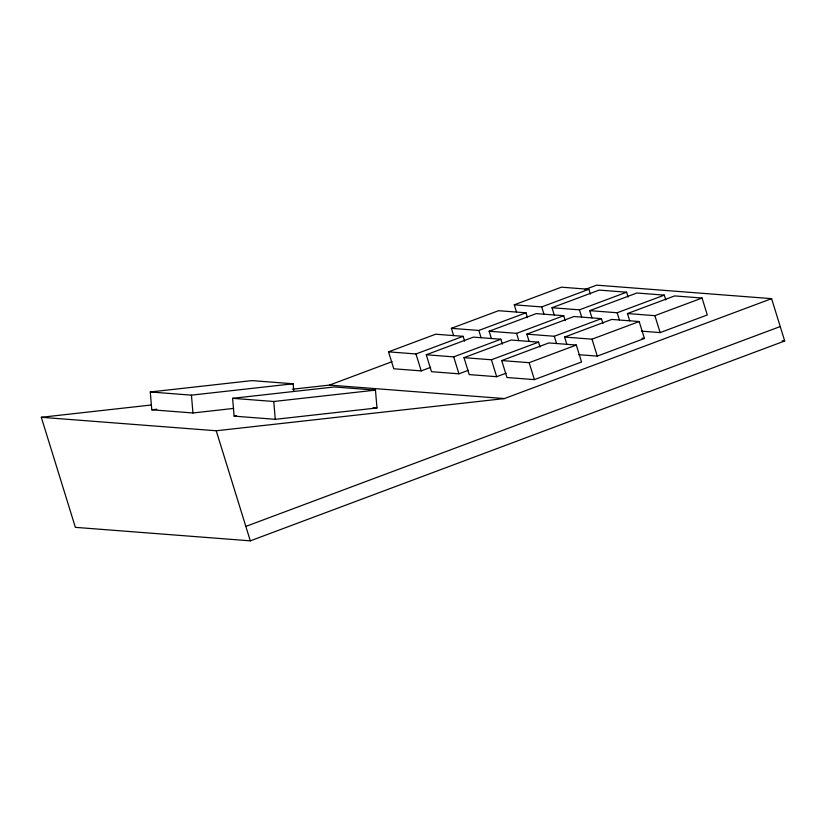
<?xml version="1.0" encoding="UTF-8"?>
<svg xmlns="http://www.w3.org/2000/svg" width="826" height="826" viewBox="0 0 826 826"><rect width="100%" height="100%" fill="white"/><g stroke="black" fill="none" stroke-linecap="round" stroke-linejoin="round"><path stroke-width="1.24" d="M430.635 367.363L421.208 370.895L393.765 368.778L388.519 351.845L435.674 334.21L463.118 336.327L464.615 341.159M453.639 335.583L451.388 328.335L498.543 310.7L525.986 312.806L527.484 317.649M516.508 312.073L514.257 304.815L561.412 287.18L588.855 289.296L590.353 294.139M292.321 389.242L329.46 385.092L392.051 361.685M584.622 289.658L596.651 285.156L771.598 298.651L784.7 340.983L250.309 540.844L75.373 527.349L41.3 417.285L151.437 404.977M388.519 351.845L415.963 353.962L463.118 336.327M451.388 328.335L478.832 330.441L525.986 312.806M514.257 304.815L541.701 306.931L588.855 289.296M468.373 370.275L458.936 373.806L431.492 371.69L426.257 354.757L473.401 337.122L500.845 339.238L502.342 344.07M491.367 338.495L489.126 331.236L536.27 313.601L563.714 315.718L565.211 320.56M554.236 314.985L551.995 307.726L599.149 290.091L626.583 292.208L628.08 297.05M426.257 354.757L453.701 356.873L500.845 339.238M489.126 331.236L516.57 333.353L563.714 315.718M551.995 307.726L579.439 309.843L626.583 292.208M506.101 373.187L496.674 376.708L469.23 374.591L463.985 357.658L511.139 340.023L538.583 342.14L540.08 346.982M529.105 341.406L526.854 334.148L574.008 316.513L601.452 318.63L602.949 323.472M591.974 317.896L589.723 310.638L636.877 293.003L664.321 295.119L665.818 299.952M463.985 357.658L491.429 359.775L538.583 342.14M526.854 334.148L554.298 336.265L601.452 318.63M589.723 310.638L617.167 312.755L664.321 295.119M501.723 360.57L548.867 342.935L576.311 345.051L581.556 361.984L534.401 379.619L506.957 377.503L501.723 360.57L529.156 362.686L576.311 345.051M566.832 344.318L564.592 337.06L611.736 319.425L639.179 321.541L644.425 338.474L597.27 356.109L578.561 354.664M629.701 320.798L627.461 313.55L674.605 295.915L702.048 298.031L707.293 314.964L660.139 332.599L641.43 331.154M564.592 337.06L592.025 339.176L639.179 321.541M627.461 313.55L654.894 315.666L702.048 298.031M41.3 417.285L216.236 430.769L504.397 398.576L771.598 298.651M245.849 526.41L780.24 326.549M233.624 408.426L192.943 412.969L151.778 409.799L150.28 391.968L251.982 380.61L293.147 383.78L293.788 391.421M150.28 391.968L191.436 395.148L293.147 383.78M232.602 398.318L334.303 386.95L375.469 390.13L376.976 407.961L275.264 419.319L234.109 416.149L232.602 398.318L273.767 401.488L375.469 390.13M151.778 409.799L156.868 409.231M234.109 416.149L236.649 415.86M782.129 340.787L784.7 340.983M641.926 338.278L644.425 338.474M329.46 385.092L504.397 398.576M373.115 407.662L376.976 407.961M654.894 315.666L660.139 332.599M617.167 312.755L619.417 320.013M592.025 339.176L597.27 356.109M579.439 309.843L581.68 317.101M554.298 336.265L556.548 343.523M541.701 306.931L543.952 314.19M529.156 362.686L534.401 379.619M516.57 333.353L518.811 340.611M491.429 359.775L496.674 376.708M478.832 330.441L481.083 337.7M453.701 356.873L458.936 373.806M415.963 353.962L421.208 370.895M216.236 430.769L250.309 540.844M273.767 401.488L275.264 419.319M191.436 395.148L192.943 412.969"/></g></svg>
